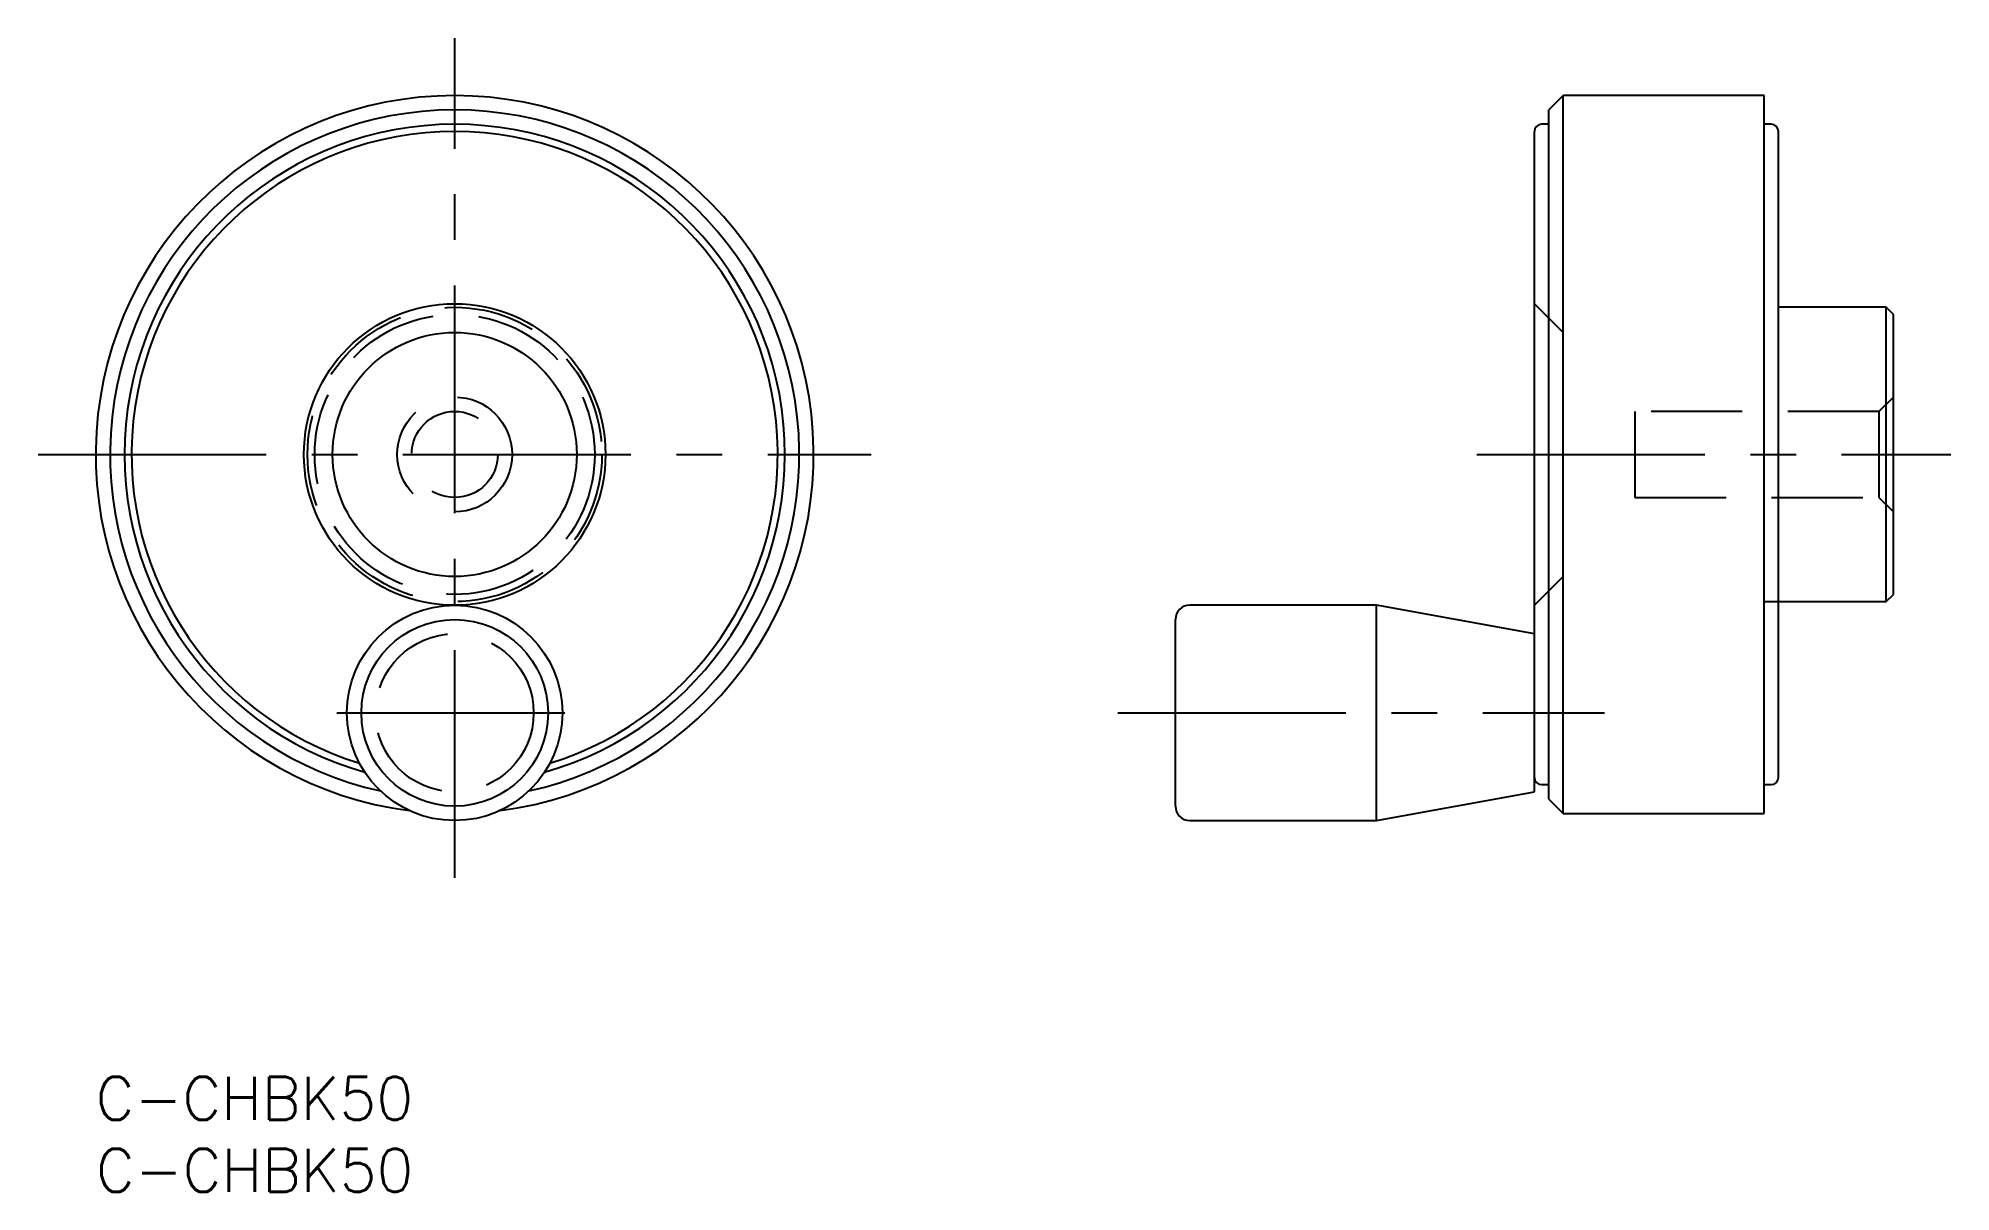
# Model space of a CAD drawing. Extents: x -4 to 129, y -8 to 72.
import ezdxf

# ---------------------------------------------------------------- set-up
doc = ezdxf.new("R2010")
doc.units = 0
doc.header["$LTSCALE"] = 0.5
doc.linetypes.add('CENTER', pattern=[50.8, 31.75, -6.35, 6.35, -6.35])
doc.linetypes.add('DASHED', pattern=[19.05, 12.7, -6.35])
doc.layers.get('0').update_dxf_attribs({"linetype": 'CONTINUOUS'})
doc.layers.add('CENTER', color=1, linetype='CENTER')
doc.styles.get("Standard").update_dxf_attribs({"font": 'txt.shx', "height": 3, "bigfont": 'bigfont.shx'})

# ---------------------------------------------------------------- blocks, each defined once
blk = doc.blocks.new('*U14')
at = {"color": 7, "linetype": 'CONTINUOUS'}
blk.add_text('C-CHBK50', height=3, dxfattribs=at).set_placement((0, -3))
blk = doc.blocks.new('*U15')
at = {"color": 7, "linetype": 'CONTINUOUS'}
blk.add_text('C-CHBK50', height=3, dxfattribs=at).set_placement((0.02, -8))

msp = doc.modelspace()

# ---------------------------------------------------------------- linework, layer by layer
at = {"color": 7, "linetype": 'CONTINUOUS'}
for p, q in [((102.19, 68.36), (101.19, 67.36)), ((116.19, 68.36), (102.19, 68.36)), ((102.19, 18.36), (102.19, 68.36)), ((116.19, 18.36), (116.19, 68.36)), ((101.19, 19.36), (101.19, 67.36)), ((100.19, 19.86), (100.19, 65.86)), ((101.19, 66.36), (100.69, 66.36)), ((116.69, 66.36), (116.19, 66.36)), ((117.19, 20.86), (117.19, 65.86)), ((124.69, 53.61), (117.19, 53.61)), ((125.19, 53.11), (124.69, 53.61)), ((124.69, 33.11), (124.69, 53.61)), ((125.19, 33.61), (125.19, 53.11)), ((124.69, 33.11), (125.19, 33.61)), ((89.19, 32.86), (76.19, 32.86)), ((100.19, 30.86), (89.19, 32.86)), ((89.19, 17.86), (89.19, 32.86)), ((116.19, 33.11), (124.69, 33.11)), ((75.19, 18.86), (75.19, 31.86)), ((100.69, 20.36), (101.19, 20.36)), ((116.19, 20.36), (116.69, 20.36)), ((89.19, 17.86), (100.19, 19.86)), ((101.19, 19.36), (102.19, 18.36)), ((76.19, 17.86), (89.19, 17.86)), ((102.19, 18.36), (116.19, 18.36))]:
    msp.add_line(p, q, dxfattribs=at)
at = {"color": 3, "linetype": 'DASHED'}
for p, q in [((102.19, 51.86), (100.19, 53.86)), ((125.19, 47.36), (124.19, 46.36)), ((124.19, 46.36), (107.19, 46.36)), ((107.19, 46.36), (107.19, 40.36)), ((124.19, 46.36), (124.19, 40.36)), ((107.19, 40.36), (124.19, 40.36)), ((124.19, 40.36), (125.19, 39.36)), ((100.19, 32.86), (102.19, 34.86))]:
    msp.add_line(p, q, dxfattribs=at)
at = {"color": 7, "linetype": 'CONTINUOUS'}
for centre, radius in [((25, 43.36), 10.5), ((25, 43.36), 8.5), ((25, 25.36), 7.5), ((25, 25.36), 6.5)]:
    msp.add_circle(centre, radius, dxfattribs=at)
at = {"color": 3, "linetype": 'DASHED'}
for centre, radius in [((25, 43.36), 10.25), ((25, 43.36), 9.75), ((25, 43.36), 4), ((25, 43.36), 3), ((25, 25.36), 5.5)]:
    msp.add_circle(centre, radius, dxfattribs=at)
at = {"color": 7, "linetype": 'CONTINUOUS'}
for centre, radius, start, end in [((25, 43.36), 25, 277.2774, 262.7226), ((25, 43.36), 24, 282.4293, 257.5707), ((25, 43.36), 23, 285.7915, 254.2085), ((25, 43.36), 22.5, 287.1462, 252.8538), ((100.69, 65.86), 0.5, 90, 180), ((116.69, 65.86), 0.5, 0, 90), ((76.19, 31.86), 1, 90, 180), ((100.69, 20.86), 0.5, 180, 270), ((116.69, 20.86), 0.5, 270, 0), ((76.19, 18.86), 1, 180, 270)]:
    msp.add_arc(centre, radius, start, end, dxfattribs=at)
at = {"layer": 'CENTER', "color": 1, "linetype": 'CENTER'}
for p, q in [((25, 13.86), (25, 72.36)), ((-4, 43.36), (54, 43.36)), ((96.19, 43.36), (129.19, 43.36)), ((16.79, 25.36), (33.21, 25.36)), ((71.19, 25.36), (105.07, 25.36))]:
    msp.add_line(p, q, dxfattribs=at)

# ---------------------------------------------------------------- block references
at = {"color": 7, "linetype": 'CONTINUOUS'}
for name in ['*U14', '*U15']:
    msp.add_blockref(name, (0, 0), dxfattribs=at)

doc.saveas('drawing.dxf')
